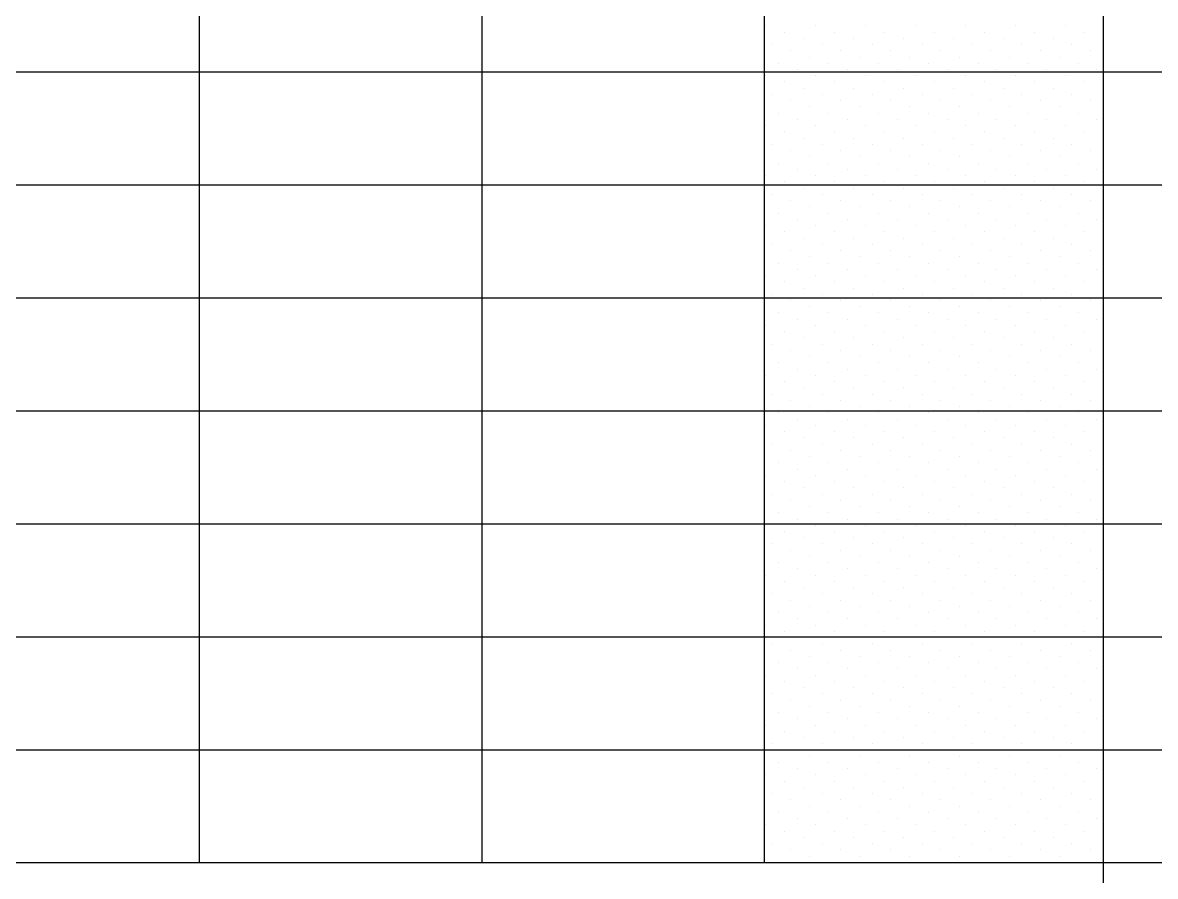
# Model space of a CAD drawing. Extents: x 148861 to 149208, y 169271 to 169495.
# Drawn here: x 149180.358 to 149183.866, y 169478.035 to 169480.679 of the extents above; entities that cross this region are included whole.
import ezdxf

# ---------------------------------------------------------------- set-up
doc = ezdxf.new("R2010")
doc.units = 0
doc.header["$LTSCALE"] = 0.1
doc.header["$MEASUREMENT"] = 0
doc.layers.get('0').update_dxf_attribs({"linetype": 'CONTINUOUS'})
doc.layers.add('TOFIES-01', color=7, linetype='CONTINUOUS')

# ---------------------------------------------------------------- blocks, each defined once
blk = doc.blocks.new('*X68')
at = {"color": 0}
for p, q in [((2015.25, 813.17), (2015.25, 813.17)), ((2018.57, 812.07), (2018.57, 812.07)), ((2024.09, 813.17), (2024.09, 813.17)), ((2027.41, 812.07), (2027.41, 812.07)), ((2032.93, 813.17), (2032.93, 813.17)), ((2036.25, 812.07), (2036.25, 812.07)), ((2041.77, 813.17), (2041.77, 813.17)), ((2045.09, 812.07), (2045.09, 812.07)), ((2050.61, 813.17), (2050.61, 813.17)), ((2053.92, 812.07), (2053.92, 812.07)), ((2059.45, 813.17), (2059.45, 813.17)), ((2062.76, 812.07), (2062.76, 812.07)), ((2068.29, 813.17), (2068.29, 813.17)), ((2071.6, 812.07), (2071.6, 812.07)), ((2021.88, 810.96), (2021.88, 810.96)), ((2030.72, 810.96), (2030.72, 810.96)), ((2039.56, 810.96), (2039.56, 810.96)), ((2048.4, 810.96), (2048.4, 810.96)), ((2057.24, 810.96), (2057.24, 810.96)), ((2066.08, 810.96), (2066.08, 810.96)), ((2074.92, 810.96), (2074.92, 810.96)), ((2016.36, 809.86), (2016.36, 809.86)), ((2019.67, 808.75), (2019.67, 808.75)), ((2025.2, 809.86), (2025.2, 809.86)), ((2028.51, 808.75), (2028.51, 808.75)), ((2034.04, 809.86), (2034.04, 809.86)), ((2037.35, 808.75), (2037.35, 808.75)), ((2042.88, 809.86), (2042.88, 809.86)), ((2046.19, 808.75), (2046.19, 808.75)), ((2051.71, 809.86), (2051.71, 809.86)), ((2055.03, 808.75), (2055.03, 808.75)), ((2060.55, 809.86), (2060.55, 809.86)), ((2063.87, 808.75), (2063.87, 808.75)), ((2069.39, 809.86), (2069.39, 809.86)), ((2072.71, 808.75), (2072.71, 808.75)), ((2017.46, 806.54), (2017.46, 806.54)), ((2022.99, 807.65), (2022.99, 807.65)), ((2026.3, 806.54), (2026.3, 806.54)), ((2031.83, 807.65), (2031.83, 807.65)), ((2035.14, 806.54), (2035.14, 806.54)), ((2040.67, 807.65), (2040.67, 807.65)), ((2043.98, 806.54), (2043.98, 806.54)), ((2049.5, 807.65), (2049.5, 807.65)), ((2052.82, 806.54), (2052.82, 806.54)), ((2058.34, 807.65), (2058.34, 807.65)), ((2061.66, 806.54), (2061.66, 806.54)), ((2067.18, 807.65), (2067.18, 807.65)), ((2070.5, 806.54), (2070.5, 806.54)), ((2015.25, 804.33), (2015.25, 804.33)), ((2020.78, 805.44), (2020.78, 805.44)), ((2024.09, 804.33), (2024.09, 804.33)), ((2029.62, 805.44), (2029.62, 805.44)), ((2032.93, 804.33), (2032.93, 804.33)), ((2038.46, 805.44), (2038.46, 805.44)), ((2041.77, 804.33), (2041.77, 804.33)), ((2047.3, 805.44), (2047.3, 805.44)), ((2050.61, 804.33), (2050.61, 804.33)), ((2056.13, 805.44), (2056.13, 805.44)), ((2059.45, 804.33), (2059.45, 804.33)), ((2064.97, 805.44), (2064.97, 805.44)), ((2068.29, 804.33), (2068.29, 804.33)), ((2073.81, 805.44), (2073.81, 805.44)), ((2018.57, 803.23), (2018.57, 803.23)), ((2021.88, 802.12), (2021.88, 802.12)), ((2027.41, 803.23), (2027.41, 803.23)), ((2030.72, 802.12), (2030.72, 802.12)), ((2036.25, 803.23), (2036.25, 803.23)), ((2039.56, 802.12), (2039.56, 802.12)), ((2045.09, 803.23), (2045.09, 803.23)), ((2048.4, 802.12), (2048.4, 802.12)), ((2053.92, 803.23), (2053.92, 803.23)), ((2057.24, 802.12), (2057.24, 802.12)), ((2062.76, 803.23), (2062.76, 803.23)), ((2066.08, 802.12), (2066.08, 802.12)), ((2071.6, 803.23), (2071.6, 803.23)), ((2074.92, 802.12), (2074.92, 802.12)), ((2016.36, 801.02), (2016.36, 801.02)), ((2019.67, 799.91), (2019.67, 799.91)), ((2025.2, 801.02), (2025.2, 801.02)), ((2028.51, 799.91), (2028.51, 799.91)), ((2034.04, 801.02), (2034.04, 801.02)), ((2037.35, 799.91), (2037.35, 799.91)), ((2042.88, 801.02), (2042.88, 801.02)), ((2046.19, 799.91), (2046.19, 799.91)), ((2051.71, 801.02), (2051.71, 801.02)), ((2055.03, 799.91), (2055.03, 799.91)), ((2060.55, 801.02), (2060.55, 801.02)), ((2063.87, 799.91), (2063.87, 799.91)), ((2069.39, 801.02), (2069.39, 801.02)), ((2072.71, 799.91), (2072.71, 799.91)), ((2022.99, 798.81), (2022.99, 798.81)), ((2031.83, 798.81), (2031.83, 798.81)), ((2040.67, 798.81), (2040.67, 798.81)), ((2049.5, 798.81), (2049.5, 798.81)), ((2058.34, 798.81), (2058.34, 798.81)), ((2067.18, 798.81), (2067.18, 798.81)), ((2017.46, 797.7), (2017.46, 797.7)), ((2020.78, 796.6), (2020.78, 796.6)), ((2026.3, 797.7), (2026.3, 797.7)), ((2029.62, 796.6), (2029.62, 796.6)), ((2035.14, 797.7), (2035.14, 797.7)), ((2038.46, 796.6), (2038.46, 796.6)), ((2043.98, 797.7), (2043.98, 797.7)), ((2047.3, 796.6), (2047.3, 796.6)), ((2052.82, 797.7), (2052.82, 797.7)), ((2056.13, 796.6), (2056.13, 796.6)), ((2061.66, 797.7), (2061.66, 797.7)), ((2064.97, 796.6), (2064.97, 796.6)), ((2070.5, 797.7), (2070.5, 797.7)), ((2073.81, 796.6), (2073.81, 796.6)), ((2015.25, 795.5), (2015.25, 795.5)), ((2018.57, 794.39), (2018.57, 794.39)), ((2024.09, 795.5), (2024.09, 795.5)), ((2027.41, 794.39), (2027.41, 794.39)), ((2032.93, 795.5), (2032.93, 795.5)), ((2036.25, 794.39), (2036.25, 794.39)), ((2041.77, 795.5), (2041.77, 795.5)), ((2045.09, 794.39), (2045.09, 794.39)), ((2050.61, 795.5), (2050.61, 795.5)), ((2053.92, 794.39), (2053.92, 794.39)), ((2059.45, 795.5), (2059.45, 795.5)), ((2062.76, 794.39), (2062.76, 794.39)), ((2068.29, 795.5), (2068.29, 795.5)), ((2071.6, 794.39), (2071.6, 794.39)), ((2016.36, 792.18), (2016.36, 792.18)), ((2021.88, 793.29), (2021.88, 793.29)), ((2025.2, 792.18), (2025.2, 792.18)), ((2030.72, 793.29), (2030.72, 793.29)), ((2034.04, 792.18), (2034.04, 792.18)), ((2039.56, 793.29), (2039.56, 793.29)), ((2042.88, 792.18), (2042.88, 792.18)), ((2048.4, 793.29), (2048.4, 793.29)), ((2051.71, 792.18), (2051.71, 792.18)), ((2057.24, 793.29), (2057.24, 793.29)), ((2060.55, 792.18), (2060.55, 792.18)), ((2066.08, 793.29), (2066.08, 793.29)), ((2069.39, 792.18), (2069.39, 792.18)), ((2074.92, 793.29), (2074.92, 793.29)), ((2019.67, 791.08), (2019.67, 791.08)), ((2022.99, 789.97), (2022.99, 789.97)), ((2028.51, 791.08), (2028.51, 791.08)), ((2031.83, 789.97), (2031.83, 789.97)), ((2037.35, 791.08), (2037.35, 791.08)), ((2040.67, 789.97), (2040.67, 789.97)), ((2046.19, 791.08), (2046.19, 791.08)), ((2049.5, 789.97), (2049.5, 789.97)), ((2055.03, 791.08), (2055.03, 791.08)), ((2058.34, 789.97), (2058.34, 789.97)), ((2063.87, 791.08), (2063.87, 791.08)), ((2067.18, 789.97), (2067.18, 789.97)), ((2072.71, 791.08), (2072.71, 791.08)), ((2017.46, 788.87), (2017.46, 788.87)), ((2026.3, 788.87), (2026.3, 788.87)), ((2035.14, 788.87), (2035.14, 788.87)), ((2043.98, 788.87), (2043.98, 788.87)), ((2052.82, 788.87), (2052.82, 788.87)), ((2061.66, 788.87), (2061.66, 788.87)), ((2070.5, 788.87), (2070.5, 788.87)), ((2015.25, 786.66), (2015.25, 786.66)), ((2020.78, 787.76), (2020.78, 787.76)), ((2024.09, 786.66), (2024.09, 786.66)), ((2029.62, 787.76), (2029.62, 787.76)), ((2032.93, 786.66), (2032.93, 786.66)), ((2038.46, 787.76), (2038.46, 787.76)), ((2041.77, 786.66), (2041.77, 786.66)), ((2047.3, 787.76), (2047.3, 787.76)), ((2050.61, 786.66), (2050.61, 786.66)), ((2056.13, 787.76), (2056.13, 787.76)), ((2059.45, 786.66), (2059.45, 786.66)), ((2064.97, 787.76), (2064.97, 787.76)), ((2068.29, 786.66), (2068.29, 786.66)), ((2073.81, 787.76), (2073.81, 787.76)), ((2018.57, 785.55), (2018.57, 785.55)), ((2021.88, 784.45), (2021.88, 784.45)), ((2027.41, 785.55), (2027.41, 785.55)), ((2030.72, 784.45), (2030.72, 784.45)), ((2036.25, 785.55), (2036.25, 785.55)), ((2039.56, 784.45), (2039.56, 784.45)), ((2045.09, 785.55), (2045.09, 785.55)), ((2048.4, 784.45), (2048.4, 784.45)), ((2053.92, 785.55), (2053.92, 785.55)), ((2057.24, 784.45), (2057.24, 784.45)), ((2062.76, 785.55), (2062.76, 785.55)), ((2066.08, 784.45), (2066.08, 784.45)), ((2071.6, 785.55), (2071.6, 785.55)), ((2074.92, 784.45), (2074.92, 784.45)), ((2016.36, 783.34), (2016.36, 783.34)), ((2019.67, 782.24), (2019.67, 782.24)), ((2025.2, 783.34), (2025.2, 783.34)), ((2028.51, 782.24), (2028.51, 782.24)), ((2034.04, 783.34), (2034.04, 783.34)), ((2037.35, 782.24), (2037.35, 782.24)), ((2042.88, 783.34), (2042.88, 783.34)), ((2046.19, 782.24), (2046.19, 782.24)), ((2051.71, 783.34), (2051.71, 783.34)), ((2055.03, 782.24), (2055.03, 782.24)), ((2060.55, 783.34), (2060.55, 783.34)), ((2063.87, 782.24), (2063.87, 782.24)), ((2069.39, 783.34), (2069.39, 783.34)), ((2072.71, 782.24), (2072.71, 782.24)), ((2017.46, 780.03), (2017.46, 780.03)), ((2022.99, 781.13), (2022.99, 781.13)), ((2026.3, 780.03), (2026.3, 780.03)), ((2031.83, 781.13), (2031.83, 781.13)), ((2035.14, 780.03), (2035.14, 780.03)), ((2040.67, 781.13), (2040.67, 781.13)), ((2043.98, 780.03), (2043.98, 780.03)), ((2049.5, 781.13), (2049.5, 781.13)), ((2052.82, 780.03), (2052.82, 780.03)), ((2058.34, 781.13), (2058.34, 781.13)), ((2061.66, 780.03), (2061.66, 780.03)), ((2067.18, 781.13), (2067.18, 781.13)), ((2070.5, 780.03), (2070.5, 780.03)), ((2015.25, 777.82), (2015.25, 777.82)), ((2020.78, 778.92), (2020.78, 778.92)), ((2024.09, 777.82), (2024.09, 777.82)), ((2029.62, 778.92), (2029.62, 778.92)), ((2032.93, 777.82), (2032.93, 777.82)), ((2038.46, 778.92), (2038.46, 778.92)), ((2041.77, 777.82), (2041.77, 777.82)), ((2047.3, 778.92), (2047.3, 778.92)), ((2050.61, 777.82), (2050.61, 777.82)), ((2056.13, 778.92), (2056.13, 778.92)), ((2059.45, 777.82), (2059.45, 777.82)), ((2064.97, 778.92), (2064.97, 778.92)), ((2068.29, 777.82), (2068.29, 777.82)), ((2073.81, 778.92), (2073.81, 778.92)), ((2018.57, 776.71), (2018.57, 776.71)), ((2027.41, 776.71), (2027.41, 776.71)), ((2036.25, 776.71), (2036.25, 776.71)), ((2045.09, 776.71), (2045.09, 776.71)), ((2053.92, 776.71), (2053.92, 776.71)), ((2062.76, 776.71), (2062.76, 776.71)), ((2071.6, 776.71), (2071.6, 776.71)), ((2016.36, 774.5), (2016.36, 774.5)), ((2021.88, 775.61), (2021.88, 775.61)), ((2025.2, 774.5), (2025.2, 774.5)), ((2030.72, 775.61), (2030.72, 775.61)), ((2034.04, 774.5), (2034.04, 774.5)), ((2039.56, 775.61), (2039.56, 775.61)), ((2042.88, 774.5), (2042.88, 774.5)), ((2048.4, 775.61), (2048.4, 775.61)), ((2051.71, 774.5), (2051.71, 774.5)), ((2057.24, 775.61), (2057.24, 775.61)), ((2060.55, 774.5), (2060.55, 774.5)), ((2066.08, 775.61), (2066.08, 775.61)), ((2069.39, 774.5), (2069.39, 774.5)), ((2074.92, 775.61), (2074.92, 775.61)), ((2019.67, 773.4), (2019.67, 773.4)), ((2022.99, 772.29), (2022.99, 772.29)), ((2028.51, 773.4), (2028.51, 773.4)), ((2031.83, 772.29), (2031.83, 772.29)), ((2037.35, 773.4), (2037.35, 773.4)), ((2040.67, 772.29), (2040.67, 772.29)), ((2046.19, 773.4), (2046.19, 773.4)), ((2049.5, 772.29), (2049.5, 772.29)), ((2055.03, 773.4), (2055.03, 773.4)), ((2058.34, 772.29), (2058.34, 772.29)), ((2063.87, 773.4), (2063.87, 773.4)), ((2067.18, 772.29), (2067.18, 772.29)), ((2072.71, 773.4), (2072.71, 773.4)), ((2017.46, 771.19), (2017.46, 771.19)), ((2020.78, 770.08), (2020.78, 770.08)), ((2026.3, 771.19), (2026.3, 771.19)), ((2029.62, 770.08), (2029.62, 770.08)), ((2035.14, 771.19), (2035.14, 771.19)), ((2038.46, 770.08), (2038.46, 770.08)), ((2043.98, 771.19), (2043.98, 771.19)), ((2047.3, 770.08), (2047.3, 770.08)), ((2052.82, 771.19), (2052.82, 771.19)), ((2056.13, 770.08), (2056.13, 770.08)), ((2061.66, 771.19), (2061.66, 771.19)), ((2064.97, 770.08), (2064.97, 770.08)), ((2070.5, 771.19), (2070.5, 771.19)), ((2073.81, 770.08), (2073.81, 770.08)), ((2015.25, 768.98), (2015.25, 768.98)), ((2018.57, 767.87), (2018.57, 767.87)), ((2024.09, 768.98), (2024.09, 768.98)), ((2027.41, 767.87), (2027.41, 767.87)), ((2032.93, 768.98), (2032.93, 768.98)), ((2036.25, 767.87), (2036.25, 767.87)), ((2041.77, 768.98), (2041.77, 768.98)), ((2045.09, 767.87), (2045.09, 767.87)), ((2050.61, 768.98), (2050.61, 768.98)), ((2053.92, 767.87), (2053.92, 767.87)), ((2059.45, 768.98), (2059.45, 768.98)), ((2062.76, 767.87), (2062.76, 767.87)), ((2068.29, 768.98), (2068.29, 768.98)), ((2071.6, 767.87), (2071.6, 767.87)), ((2021.88, 766.77), (2021.88, 766.77)), ((2030.72, 766.77), (2030.72, 766.77)), ((2039.56, 766.77), (2039.56, 766.77)), ((2048.4, 766.77), (2048.4, 766.77)), ((2057.24, 766.77), (2057.24, 766.77)), ((2066.08, 766.77), (2066.08, 766.77)), ((2074.92, 766.77), (2074.92, 766.77)), ((2016.36, 765.66), (2016.36, 765.66)), ((2019.67, 764.56), (2019.67, 764.56)), ((2025.2, 765.66), (2025.2, 765.66)), ((2028.51, 764.56), (2028.51, 764.56)), ((2034.04, 765.66), (2034.04, 765.66)), ((2037.35, 764.56), (2037.35, 764.56)), ((2042.88, 765.66), (2042.88, 765.66)), ((2046.19, 764.56), (2046.19, 764.56)), ((2051.71, 765.66), (2051.71, 765.66)), ((2055.03, 764.56), (2055.03, 764.56)), ((2060.55, 765.66), (2060.55, 765.66)), ((2063.87, 764.56), (2063.87, 764.56)), ((2069.39, 765.66), (2069.39, 765.66)), ((2072.71, 764.56), (2072.71, 764.56)), ((2017.46, 762.35), (2017.46, 762.35)), ((2022.99, 763.45), (2022.99, 763.45)), ((2026.3, 762.35), (2026.3, 762.35)), ((2031.83, 763.45), (2031.83, 763.45)), ((2035.14, 762.35), (2035.14, 762.35)), ((2040.67, 763.45), (2040.67, 763.45)), ((2043.98, 762.35), (2043.98, 762.35)), ((2049.5, 763.45), (2049.5, 763.45)), ((2052.82, 762.35), (2052.82, 762.35)), ((2058.34, 763.45), (2058.34, 763.45)), ((2061.66, 762.35), (2061.66, 762.35)), ((2067.18, 763.45), (2067.18, 763.45)), ((2070.5, 762.35), (2070.5, 762.35)), ((2015.25, 760.14), (2015.25, 760.14)), ((2020.78, 761.24), (2020.78, 761.24)), ((2024.09, 760.14), (2024.09, 760.14)), ((2029.62, 761.24), (2029.62, 761.24)), ((2032.93, 760.14), (2032.93, 760.14)), ((2038.46, 761.24), (2038.46, 761.24)), ((2041.77, 760.14), (2041.77, 760.14)), ((2047.3, 761.24), (2047.3, 761.24)), ((2050.61, 760.14), (2050.61, 760.14)), ((2056.13, 761.24), (2056.13, 761.24)), ((2059.45, 760.14), (2059.45, 760.14)), ((2064.97, 761.24), (2064.97, 761.24)), ((2068.29, 760.14), (2068.29, 760.14)), ((2073.81, 761.24), (2073.81, 761.24)), ((2018.57, 759.03), (2018.57, 759.03)), ((2021.88, 757.93), (2021.88, 757.93)), ((2027.41, 759.03), (2027.41, 759.03)), ((2030.72, 757.93), (2030.72, 757.93)), ((2036.25, 759.03), (2036.25, 759.03)), ((2039.56, 757.93), (2039.56, 757.93)), ((2045.09, 759.03), (2045.09, 759.03)), ((2048.4, 757.93), (2048.4, 757.93)), ((2053.92, 759.03), (2053.92, 759.03)), ((2057.24, 757.93), (2057.24, 757.93)), ((2062.76, 759.03), (2062.76, 759.03)), ((2066.08, 757.93), (2066.08, 757.93)), ((2071.6, 759.03), (2071.6, 759.03)), ((2074.92, 757.93), (2074.92, 757.93)), ((2016.36, 756.83), (2016.36, 756.83)), ((2025.2, 756.83), (2025.2, 756.83)), ((2034.04, 756.83), (2034.04, 756.83)), ((2042.88, 756.83), (2042.88, 756.83)), ((2051.71, 756.83), (2051.71, 756.83)), ((2060.55, 756.83), (2060.55, 756.83)), ((2069.39, 756.83), (2069.39, 756.83)), ((2019.67, 755.72), (2019.67, 755.72)), ((2022.99, 754.62), (2022.99, 754.62)), ((2028.51, 755.72), (2028.51, 755.72)), ((2031.83, 754.62), (2031.83, 754.62)), ((2037.35, 755.72), (2037.35, 755.72)), ((2040.67, 754.62), (2040.67, 754.62)), ((2046.19, 755.72), (2046.19, 755.72)), ((2049.5, 754.62), (2049.5, 754.62)), ((2055.03, 755.72), (2055.03, 755.72)), ((2058.34, 754.62), (2058.34, 754.62)), ((2063.87, 755.72), (2063.87, 755.72)), ((2067.18, 754.62), (2067.18, 754.62)), ((2072.71, 755.72), (2072.71, 755.72)), ((2017.46, 753.51), (2017.46, 753.51)), ((2020.78, 752.41), (2020.78, 752.41)), ((2026.3, 753.51), (2026.3, 753.51)), ((2029.62, 752.41), (2029.62, 752.41)), ((2035.14, 753.51), (2035.14, 753.51)), ((2038.46, 752.41), (2038.46, 752.41)), ((2043.98, 753.51), (2043.98, 753.51)), ((2047.3, 752.41), (2047.3, 752.41)), ((2052.82, 753.51), (2052.82, 753.51)), ((2056.13, 752.41), (2056.13, 752.41)), ((2061.66, 753.51), (2061.66, 753.51)), ((2064.97, 752.41), (2064.97, 752.41)), ((2070.5, 753.51), (2070.5, 753.51)), ((2073.81, 752.41), (2073.81, 752.41)), ((2015.25, 751.3), (2015.25, 751.3)), ((2018.57, 750.2), (2018.57, 750.2)), ((2024.09, 751.3), (2024.09, 751.3)), ((2027.41, 750.2), (2027.41, 750.2)), ((2032.93, 751.3), (2032.93, 751.3)), ((2036.25, 750.2), (2036.25, 750.2)), ((2041.77, 751.3), (2041.77, 751.3)), ((2045.09, 750.2), (2045.09, 750.2)), ((2050.61, 751.3), (2050.61, 751.3)), ((2053.92, 750.2), (2053.92, 750.2)), ((2059.45, 751.3), (2059.45, 751.3)), ((2062.76, 750.2), (2062.76, 750.2)), ((2068.29, 751.3), (2068.29, 751.3)), ((2071.6, 750.2), (2071.6, 750.2)), ((2016.36, 747.99), (2016.36, 747.99)), ((2021.88, 749.09), (2021.88, 749.09)), ((2025.2, 747.99), (2025.2, 747.99)), ((2030.72, 749.09), (2030.72, 749.09)), ((2034.04, 747.99), (2034.04, 747.99)), ((2039.56, 749.09), (2039.56, 749.09)), ((2042.88, 747.99), (2042.88, 747.99)), ((2048.4, 749.09), (2048.4, 749.09)), ((2051.71, 747.99), (2051.71, 747.99)), ((2057.24, 749.09), (2057.24, 749.09)), ((2060.55, 747.99), (2060.55, 747.99)), ((2066.08, 749.09), (2066.08, 749.09)), ((2069.39, 747.99), (2069.39, 747.99)), ((2074.92, 749.09), (2074.92, 749.09)), ((2019.67, 746.88), (2019.67, 746.88)), ((2022.99, 745.78), (2022.99, 745.78)), ((2028.51, 746.88), (2028.51, 746.88)), ((2031.83, 745.78), (2031.83, 745.78)), ((2037.35, 746.88), (2037.35, 746.88)), ((2040.67, 745.78), (2040.67, 745.78)), ((2046.19, 746.88), (2046.19, 746.88)), ((2049.5, 745.78), (2049.5, 745.78)), ((2055.03, 746.88), (2055.03, 746.88)), ((2058.34, 745.78), (2058.34, 745.78)), ((2063.87, 746.88), (2063.87, 746.88)), ((2067.18, 745.78), (2067.18, 745.78)), ((2072.71, 746.88), (2072.71, 746.88)), ((2017.46, 744.67), (2017.46, 744.67)), ((2026.3, 744.67), (2026.3, 744.67)), ((2035.14, 744.67), (2035.14, 744.67)), ((2043.98, 744.67), (2043.98, 744.67)), ((2052.82, 744.67), (2052.82, 744.67)), ((2061.66, 744.67), (2061.66, 744.67)), ((2070.5, 744.67), (2070.5, 744.67)), ((2015.25, 742.46), (2015.25, 742.46)), ((2020.78, 743.57), (2020.78, 743.57)), ((2024.09, 742.46), (2024.09, 742.46)), ((2029.62, 743.57), (2029.62, 743.57)), ((2032.93, 742.46), (2032.93, 742.46)), ((2038.46, 743.57), (2038.46, 743.57)), ((2041.77, 742.46), (2041.77, 742.46)), ((2047.3, 743.57), (2047.3, 743.57)), ((2050.61, 742.46), (2050.61, 742.46)), ((2056.13, 743.57), (2056.13, 743.57)), ((2059.45, 742.46), (2059.45, 742.46)), ((2064.97, 743.57), (2064.97, 743.57)), ((2068.29, 742.46), (2068.29, 742.46)), ((2073.81, 743.57), (2073.81, 743.57)), ((2018.57, 741.36), (2018.57, 741.36)), ((2021.88, 740.25), (2021.88, 740.25)), ((2027.41, 741.36), (2027.41, 741.36)), ((2030.72, 740.25), (2030.72, 740.25)), ((2036.25, 741.36), (2036.25, 741.36)), ((2039.56, 740.25), (2039.56, 740.25)), ((2045.09, 741.36), (2045.09, 741.36)), ((2048.4, 740.25), (2048.4, 740.25)), ((2053.92, 741.36), (2053.92, 741.36)), ((2057.24, 740.25), (2057.24, 740.25)), ((2062.76, 741.36), (2062.76, 741.36)), ((2066.08, 740.25), (2066.08, 740.25)), ((2071.6, 741.36), (2071.6, 741.36)), ((2074.92, 740.25), (2074.92, 740.25)), ((2016.36, 739.15), (2016.36, 739.15)), ((2019.67, 738.04), (2019.67, 738.04)), ((2025.2, 739.15), (2025.2, 739.15)), ((2028.51, 738.04), (2028.51, 738.04)), ((2034.04, 739.15), (2034.04, 739.15)), ((2037.35, 738.04), (2037.35, 738.04)), ((2042.88, 739.15), (2042.88, 739.15)), ((2046.19, 738.04), (2046.19, 738.04)), ((2051.71, 739.15), (2051.71, 739.15)), ((2055.03, 738.04), (2055.03, 738.04)), ((2060.55, 739.15), (2060.55, 739.15)), ((2063.87, 738.04), (2063.87, 738.04)), ((2069.39, 739.15), (2069.39, 739.15)), ((2072.71, 738.04), (2072.71, 738.04)), ((2017.46, 735.83), (2017.46, 735.83)), ((2022.99, 736.94), (2022.99, 736.94)), ((2026.3, 735.83), (2026.3, 735.83)), ((2031.83, 736.94), (2031.83, 736.94)), ((2035.14, 735.83), (2035.14, 735.83)), ((2040.67, 736.94), (2040.67, 736.94)), ((2043.98, 735.83), (2043.98, 735.83)), ((2049.5, 736.94), (2049.5, 736.94)), ((2052.82, 735.83), (2052.82, 735.83)), ((2058.34, 736.94), (2058.34, 736.94)), ((2061.66, 735.83), (2061.66, 735.83)), ((2067.18, 736.94), (2067.18, 736.94)), ((2070.5, 735.83), (2070.5, 735.83)), ((2020.78, 734.73), (2020.78, 734.73)), ((2029.62, 734.73), (2029.62, 734.73)), ((2038.46, 734.73), (2038.46, 734.73)), ((2047.3, 734.73), (2047.3, 734.73)), ((2056.13, 734.73), (2056.13, 734.73)), ((2064.97, 734.73), (2064.97, 734.73)), ((2073.81, 734.73), (2073.81, 734.73)), ((2015.25, 733.62), (2015.25, 733.62)), ((2018.57, 732.52), (2018.57, 732.52)), ((2024.09, 733.62), (2024.09, 733.62)), ((2027.41, 732.52), (2027.41, 732.52)), ((2032.93, 733.62), (2032.93, 733.62)), ((2036.25, 732.52), (2036.25, 732.52)), ((2041.77, 733.62), (2041.77, 733.62)), ((2045.09, 732.52), (2045.09, 732.52)), ((2050.61, 733.62), (2050.61, 733.62)), ((2053.92, 732.52), (2053.92, 732.52)), ((2059.45, 733.62), (2059.45, 733.62)), ((2062.76, 732.52), (2062.76, 732.52)), ((2068.29, 733.62), (2068.29, 733.62)), ((2071.6, 732.52), (2071.6, 732.52)), ((2016.36, 730.31), (2016.36, 730.31)), ((2021.88, 731.41), (2021.88, 731.41)), ((2025.2, 730.31), (2025.2, 730.31)), ((2030.72, 731.41), (2030.72, 731.41)), ((2034.04, 730.31), (2034.04, 730.31)), ((2039.56, 731.41), (2039.56, 731.41)), ((2042.88, 730.31), (2042.88, 730.31)), ((2048.4, 731.41), (2048.4, 731.41)), ((2051.71, 730.31), (2051.71, 730.31)), ((2057.24, 731.41), (2057.24, 731.41)), ((2060.55, 730.31), (2060.55, 730.31)), ((2066.08, 731.41), (2066.08, 731.41)), ((2069.39, 730.31), (2069.39, 730.31)), ((2074.92, 731.41), (2074.92, 731.41)), ((2019.67, 729.2), (2019.67, 729.2)), ((2022.99, 728.1), (2022.99, 728.1)), ((2028.51, 729.2), (2028.51, 729.2)), ((2031.83, 728.1), (2031.83, 728.1)), ((2037.35, 729.2), (2037.35, 729.2)), ((2040.67, 728.1), (2040.67, 728.1)), ((2046.19, 729.2), (2046.19, 729.2)), ((2049.5, 728.1), (2049.5, 728.1)), ((2055.03, 729.2), (2055.03, 729.2)), ((2058.34, 728.1), (2058.34, 728.1)), ((2063.87, 729.2), (2063.87, 729.2)), ((2067.18, 728.1), (2067.18, 728.1)), ((2072.71, 729.2), (2072.71, 729.2)), ((2017.46, 726.99), (2017.46, 726.99)), ((2020.78, 725.89), (2020.78, 725.89)), ((2026.3, 726.99), (2026.3, 726.99)), ((2029.62, 725.89), (2029.62, 725.89)), ((2035.14, 726.99), (2035.14, 726.99)), ((2038.46, 725.89), (2038.46, 725.89)), ((2043.98, 726.99), (2043.98, 726.99)), ((2047.3, 725.89), (2047.3, 725.89)), ((2052.82, 726.99), (2052.82, 726.99)), ((2056.13, 725.89), (2056.13, 725.89)), ((2061.66, 726.99), (2061.66, 726.99)), ((2064.97, 725.89), (2064.97, 725.89)), ((2070.5, 726.99), (2070.5, 726.99)), ((2073.81, 725.89), (2073.81, 725.89)), ((2015.25, 724.78), (2015.25, 724.78)), ((2024.09, 724.78), (2024.09, 724.78)), ((2032.93, 724.78), (2032.93, 724.78)), ((2041.77, 724.78), (2041.77, 724.78)), ((2050.61, 724.78), (2050.61, 724.78)), ((2059.45, 724.78), (2059.45, 724.78)), ((2068.29, 724.78), (2068.29, 724.78)), ((2018.57, 723.68), (2018.57, 723.68)), ((2021.88, 722.57), (2021.88, 722.57)), ((2027.41, 723.68), (2027.41, 723.68)), ((2030.72, 722.57), (2030.72, 722.57)), ((2036.25, 723.68), (2036.25, 723.68)), ((2039.56, 722.57), (2039.56, 722.57)), ((2045.09, 723.68), (2045.09, 723.68)), ((2048.4, 722.57), (2048.4, 722.57)), ((2053.92, 723.68), (2053.92, 723.68)), ((2057.24, 722.57), (2057.24, 722.57)), ((2062.76, 723.68), (2062.76, 723.68)), ((2066.08, 722.57), (2066.08, 722.57)), ((2071.6, 723.68), (2071.6, 723.68)), ((2074.92, 722.57), (2074.92, 722.57)), ((2016.36, 721.47), (2016.36, 721.47)), ((2019.67, 720.37), (2019.67, 720.37)), ((2025.2, 721.47), (2025.2, 721.47)), ((2028.51, 720.37), (2028.51, 720.37)), ((2034.04, 721.47), (2034.04, 721.47)), ((2037.35, 720.37), (2037.35, 720.37)), ((2042.88, 721.47), (2042.88, 721.47)), ((2046.19, 720.37), (2046.19, 720.37)), ((2051.71, 721.47), (2051.71, 721.47)), ((2055.03, 720.37), (2055.03, 720.37)), ((2060.55, 721.47), (2060.55, 721.47)), ((2063.87, 720.37), (2063.87, 720.37)), ((2069.39, 721.47), (2069.39, 721.47)), ((2072.71, 720.37), (2072.71, 720.37)), ((2017.46, 718.16), (2017.46, 718.16)), ((2022.99, 719.26), (2022.99, 719.26)), ((2026.3, 718.16), (2026.3, 718.16)), ((2031.83, 719.26), (2031.83, 719.26)), ((2035.14, 718.16), (2035.14, 718.16)), ((2040.67, 719.26), (2040.67, 719.26)), ((2043.98, 718.16), (2043.98, 718.16)), ((2049.5, 719.26), (2049.5, 719.26)), ((2052.82, 718.16), (2052.82, 718.16)), ((2058.34, 719.26), (2058.34, 719.26)), ((2061.66, 718.16), (2061.66, 718.16)), ((2067.18, 719.26), (2067.18, 719.26)), ((2070.5, 718.16), (2070.5, 718.16)), ((2015.25, 715.95), (2015.25, 715.95)), ((2020.78, 717.05), (2020.78, 717.05)), ((2024.09, 715.95), (2024.09, 715.95)), ((2029.62, 717.05), (2029.62, 717.05)), ((2032.93, 715.95), (2032.93, 715.95)), ((2038.46, 717.05), (2038.46, 717.05)), ((2041.77, 715.95), (2041.77, 715.95)), ((2047.3, 717.05), (2047.3, 717.05)), ((2050.61, 715.95), (2050.61, 715.95)), ((2056.13, 717.05), (2056.13, 717.05)), ((2059.45, 715.95), (2059.45, 715.95)), ((2064.97, 717.05), (2064.97, 717.05)), ((2068.29, 715.95), (2068.29, 715.95)), ((2073.81, 717.05), (2073.81, 717.05)), ((2018.57, 714.84), (2018.57, 714.84)), ((2021.88, 713.74), (2021.88, 713.74)), ((2027.41, 714.84), (2027.41, 714.84)), ((2030.72, 713.74), (2030.72, 713.74)), ((2036.25, 714.84), (2036.25, 714.84)), ((2039.56, 713.74), (2039.56, 713.74)), ((2045.09, 714.84), (2045.09, 714.84)), ((2048.4, 713.74), (2048.4, 713.74)), ((2053.92, 714.84), (2053.92, 714.84)), ((2057.24, 713.74), (2057.24, 713.74)), ((2062.76, 714.84), (2062.76, 714.84)), ((2066.08, 713.74), (2066.08, 713.74)), ((2071.6, 714.84), (2071.6, 714.84)), ((2074.92, 713.74), (2074.92, 713.74)), ((2016.36, 712.63), (2016.36, 712.63)), ((2025.2, 712.63), (2025.2, 712.63)), ((2034.04, 712.63), (2034.04, 712.63)), ((2042.88, 712.63), (2042.88, 712.63)), ((2051.71, 712.63), (2051.71, 712.63)), ((2060.55, 712.63), (2060.55, 712.63)), ((2069.39, 712.63), (2069.39, 712.63)), ((2019.67, 711.53), (2019.67, 711.53)), ((2022.99, 710.42), (2022.99, 710.42)), ((2028.51, 711.53), (2028.51, 711.53)), ((2031.83, 710.42), (2031.83, 710.42)), ((2037.35, 711.53), (2037.35, 711.53)), ((2040.67, 710.42), (2040.67, 710.42)), ((2046.19, 711.53), (2046.19, 711.53)), ((2049.5, 710.42), (2049.5, 710.42)), ((2055.03, 711.53), (2055.03, 711.53)), ((2058.34, 710.42), (2058.34, 710.42)), ((2063.87, 711.53), (2063.87, 711.53)), ((2067.18, 710.42), (2067.18, 710.42)), ((2072.71, 711.53), (2072.71, 711.53)), ((2017.46, 709.32), (2017.46, 709.32)), ((2020.78, 708.21), (2020.78, 708.21)), ((2026.3, 709.32), (2026.3, 709.32)), ((2029.62, 708.21), (2029.62, 708.21)), ((2035.14, 709.32), (2035.14, 709.32)), ((2038.46, 708.21), (2038.46, 708.21)), ((2043.98, 709.32), (2043.98, 709.32)), ((2047.3, 708.21), (2047.3, 708.21)), ((2052.82, 709.32), (2052.82, 709.32)), ((2056.13, 708.21), (2056.13, 708.21)), ((2061.66, 709.32), (2061.66, 709.32)), ((2064.97, 708.21), (2064.97, 708.21)), ((2070.5, 709.32), (2070.5, 709.32)), ((2073.81, 708.21), (2073.81, 708.21)), ((2015.25, 707.11), (2015.25, 707.11)), ((2018.57, 706), (2018.57, 706)), ((2024.09, 707.11), (2024.09, 707.11)), ((2027.41, 706), (2027.41, 706)), ((2032.93, 707.11), (2032.93, 707.11)), ((2036.25, 706), (2036.25, 706)), ((2041.77, 707.11), (2041.77, 707.11)), ((2045.09, 706), (2045.09, 706)), ((2050.61, 707.11), (2050.61, 707.11)), ((2053.92, 706), (2053.92, 706)), ((2059.45, 707.11), (2059.45, 707.11)), ((2062.76, 706), (2062.76, 706)), ((2068.29, 707.11), (2068.29, 707.11)), ((2071.6, 706), (2071.6, 706)), ((2016.36, 703.79), (2016.36, 703.79)), ((2021.88, 704.9), (2021.88, 704.9)), ((2025.2, 703.79), (2025.2, 703.79)), ((2030.72, 704.9), (2030.72, 704.9)), ((2034.04, 703.79), (2034.04, 703.79)), ((2039.56, 704.9), (2039.56, 704.9)), ((2042.88, 703.79), (2042.88, 703.79)), ((2048.4, 704.9), (2048.4, 704.9)), ((2051.71, 703.79), (2051.71, 703.79)), ((2057.24, 704.9), (2057.24, 704.9)), ((2060.55, 703.79), (2060.55, 703.79)), ((2066.08, 704.9), (2066.08, 704.9)), ((2069.39, 703.79), (2069.39, 703.79)), ((2074.92, 704.9), (2074.92, 704.9)), ((2019.67, 702.69), (2019.67, 702.69)), ((2028.51, 702.69), (2028.51, 702.69)), ((2037.35, 702.69), (2037.35, 702.69)), ((2046.19, 702.69), (2046.19, 702.69)), ((2055.03, 702.69), (2055.03, 702.69)), ((2063.87, 702.69), (2063.87, 702.69)), ((2072.71, 702.69), (2072.71, 702.69)), ((2017.46, 700.48), (2017.46, 700.48)), ((2022.99, 701.58), (2022.99, 701.58)), ((2026.3, 700.48), (2026.3, 700.48)), ((2031.83, 701.58), (2031.83, 701.58)), ((2035.14, 700.48), (2035.14, 700.48)), ((2040.67, 701.58), (2040.67, 701.58)), ((2043.98, 700.48), (2043.98, 700.48)), ((2049.5, 701.58), (2049.5, 701.58)), ((2052.82, 700.48), (2052.82, 700.48)), ((2058.34, 701.58), (2058.34, 701.58)), ((2061.66, 700.48), (2061.66, 700.48)), ((2067.18, 701.58), (2067.18, 701.58)), ((2070.5, 700.48), (2070.5, 700.48)), ((2015.25, 698.27), (2015.25, 698.27)), ((2020.78, 699.37), (2020.78, 699.37)), ((2024.09, 698.27), (2024.09, 698.27)), ((2029.62, 699.37), (2029.62, 699.37)), ((2032.93, 698.27), (2032.93, 698.27)), ((2038.46, 699.37), (2038.46, 699.37)), ((2041.77, 698.27), (2041.77, 698.27)), ((2047.3, 699.37), (2047.3, 699.37)), ((2050.61, 698.27), (2050.61, 698.27)), ((2056.13, 699.37), (2056.13, 699.37)), ((2059.45, 698.27), (2059.45, 698.27)), ((2064.97, 699.37), (2064.97, 699.37)), ((2068.29, 698.27), (2068.29, 698.27)), ((2073.81, 699.37), (2073.81, 699.37)), ((2018.57, 697.16), (2018.57, 697.16)), ((2021.88, 696.06), (2021.88, 696.06)), ((2027.41, 697.16), (2027.41, 697.16)), ((2030.72, 696.06), (2030.72, 696.06)), ((2036.25, 697.16), (2036.25, 697.16)), ((2039.56, 696.06), (2039.56, 696.06)), ((2045.09, 697.16), (2045.09, 697.16)), ((2048.4, 696.06), (2048.4, 696.06)), ((2053.92, 697.16), (2053.92, 697.16)), ((2057.24, 696.06), (2057.24, 696.06)), ((2062.76, 697.16), (2062.76, 697.16)), ((2066.08, 696.06), (2066.08, 696.06)), ((2071.6, 697.16), (2071.6, 697.16)), ((2074.92, 696.06), (2074.92, 696.06)), ((2016.36, 694.95), (2016.36, 694.95)), ((2019.67, 693.85), (2019.67, 693.85)), ((2025.2, 694.95), (2025.2, 694.95)), ((2028.51, 693.85), (2028.51, 693.85)), ((2034.04, 694.95), (2034.04, 694.95)), ((2037.35, 693.85), (2037.35, 693.85)), ((2042.88, 694.95), (2042.88, 694.95)), ((2046.19, 693.85), (2046.19, 693.85)), ((2051.71, 694.95), (2051.71, 694.95)), ((2055.03, 693.85), (2055.03, 693.85)), ((2060.55, 694.95), (2060.55, 694.95)), ((2063.87, 693.85), (2063.87, 693.85)), ((2069.39, 694.95), (2069.39, 694.95)), ((2072.71, 693.85), (2072.71, 693.85)), ((2017.46, 691.64), (2017.46, 691.64)), ((2022.99, 692.74), (2022.99, 692.74)), ((2026.3, 691.64), (2026.3, 691.64)), ((2031.83, 692.74), (2031.83, 692.74)), ((2035.14, 691.64), (2035.14, 691.64)), ((2040.67, 692.74), (2040.67, 692.74)), ((2043.98, 691.64), (2043.98, 691.64)), ((2049.5, 692.74), (2049.5, 692.74)), ((2052.82, 691.64), (2052.82, 691.64)), ((2058.34, 692.74), (2058.34, 692.74)), ((2061.66, 691.64), (2061.66, 691.64)), ((2067.18, 692.74), (2067.18, 692.74)), ((2070.5, 691.64), (2070.5, 691.64)), ((2020.78, 690.53), (2020.78, 690.53)), ((2029.62, 690.53), (2029.62, 690.53)), ((2038.46, 690.53), (2038.46, 690.53)), ((2047.3, 690.53), (2047.3, 690.53)), ((2056.13, 690.53), (2056.13, 690.53)), ((2064.97, 690.53), (2064.97, 690.53)), ((2073.81, 690.53), (2073.81, 690.53)), ((2015.25, 689.43), (2015.25, 689.43)), ((2018.57, 688.32), (2018.57, 688.32)), ((2024.09, 689.43), (2024.09, 689.43)), ((2027.41, 688.32), (2027.41, 688.32)), ((2032.93, 689.43), (2032.93, 689.43)), ((2036.25, 688.32), (2036.25, 688.32)), ((2041.77, 689.43), (2041.77, 689.43)), ((2045.09, 688.32), (2045.09, 688.32)), ((2050.61, 689.43), (2050.61, 689.43)), ((2053.92, 688.32), (2053.92, 688.32)), ((2059.45, 689.43), (2059.45, 689.43)), ((2062.76, 688.32), (2062.76, 688.32)), ((2068.29, 689.43), (2068.29, 689.43)), ((2071.6, 688.32), (2071.6, 688.32)), ((2016.36, 686.11), (2016.36, 686.11)), ((2021.88, 687.22), (2021.88, 687.22)), ((2025.2, 686.11), (2025.2, 686.11)), ((2030.72, 687.22), (2030.72, 687.22)), ((2034.04, 686.11), (2034.04, 686.11)), ((2039.56, 687.22), (2039.56, 687.22)), ((2042.88, 686.11), (2042.88, 686.11)), ((2048.4, 687.22), (2048.4, 687.22)), ((2051.71, 686.11), (2051.71, 686.11)), ((2057.24, 687.22), (2057.24, 687.22)), ((2060.55, 686.11), (2060.55, 686.11)), ((2066.08, 687.22), (2066.08, 687.22)), ((2069.39, 686.11), (2069.39, 686.11)), ((2074.92, 687.22), (2074.92, 687.22)), ((2019.67, 685.01), (2019.67, 685.01)), ((2022.99, 683.9), (2022.99, 683.9)), ((2028.51, 685.01), (2028.51, 685.01)), ((2031.83, 683.9), (2031.83, 683.9)), ((2037.35, 685.01), (2037.35, 685.01)), ((2040.67, 683.9), (2040.67, 683.9)), ((2046.19, 685.01), (2046.19, 685.01)), ((2049.5, 683.9), (2049.5, 683.9)), ((2055.03, 685.01), (2055.03, 685.01)), ((2058.34, 683.9), (2058.34, 683.9)), ((2063.87, 685.01), (2063.87, 685.01)), ((2067.18, 683.9), (2067.18, 683.9)), ((2072.71, 685.01), (2072.71, 685.01)), ((2017.46, 682.8), (2017.46, 682.8)), ((2020.78, 681.7), (2020.78, 681.7)), ((2026.3, 682.8), (2026.3, 682.8)), ((2029.62, 681.7), (2029.62, 681.7)), ((2035.14, 682.8), (2035.14, 682.8)), ((2038.46, 681.7), (2038.46, 681.7)), ((2043.98, 682.8), (2043.98, 682.8)), ((2047.3, 681.7), (2047.3, 681.7)), ((2052.82, 682.8), (2052.82, 682.8)), ((2056.13, 681.7), (2056.13, 681.7)), ((2061.66, 682.8), (2061.66, 682.8)), ((2064.97, 681.7), (2064.97, 681.7)), ((2070.5, 682.8), (2070.5, 682.8)), ((2073.81, 681.7), (2073.81, 681.7)), ((2015.25, 680.59), (2015.25, 680.59)), ((2024.09, 680.59), (2024.09, 680.59)), ((2032.93, 680.59), (2032.93, 680.59)), ((2041.77, 680.59), (2041.77, 680.59)), ((2050.61, 680.59), (2050.61, 680.59)), ((2059.45, 680.59), (2059.45, 680.59)), ((2068.29, 680.59), (2068.29, 680.59)), ((2018.57, 679.49), (2018.57, 679.49)), ((2021.88, 678.38), (2021.88, 678.38)), ((2027.41, 679.49), (2027.41, 679.49)), ((2030.72, 678.38), (2030.72, 678.38)), ((2036.25, 679.49), (2036.25, 679.49)), ((2039.56, 678.38), (2039.56, 678.38)), ((2045.09, 679.49), (2045.09, 679.49)), ((2048.4, 678.38), (2048.4, 678.38)), ((2053.92, 679.49), (2053.92, 679.49)), ((2057.24, 678.38), (2057.24, 678.38)), ((2062.76, 679.49), (2062.76, 679.49)), ((2066.08, 678.38), (2066.08, 678.38)), ((2071.6, 679.49), (2071.6, 679.49)), ((2074.92, 678.38), (2074.92, 678.38)), ((2016.36, 677.28), (2016.36, 677.28)), ((2019.67, 676.17), (2019.67, 676.17)), ((2025.2, 677.28), (2025.2, 677.28)), ((2028.51, 676.17), (2028.51, 676.17)), ((2034.04, 677.28), (2034.04, 677.28)), ((2037.35, 676.17), (2037.35, 676.17)), ((2042.88, 677.28), (2042.88, 677.28)), ((2046.19, 676.17), (2046.19, 676.17)), ((2051.71, 677.28), (2051.71, 677.28)), ((2055.03, 676.17), (2055.03, 676.17)), ((2060.55, 677.28), (2060.55, 677.28)), ((2063.87, 676.17), (2063.87, 676.17)), ((2069.39, 677.28), (2069.39, 677.28)), ((2072.71, 676.17), (2072.71, 676.17)), ((2017.46, 673.96), (2017.46, 673.96)), ((2022.99, 675.07), (2022.99, 675.07)), ((2026.3, 673.96), (2026.3, 673.96)), ((2031.83, 675.07), (2031.83, 675.07)), ((2035.14, 673.96), (2035.14, 673.96)), ((2040.67, 675.07), (2040.67, 675.07)), ((2043.98, 673.96), (2043.98, 673.96)), ((2049.5, 675.07), (2049.5, 675.07)), ((2052.82, 673.96), (2052.82, 673.96)), ((2058.34, 675.07), (2058.34, 675.07)), ((2061.66, 673.96), (2061.66, 673.96)), ((2067.18, 675.07), (2067.18, 675.07)), ((2070.5, 673.96), (2070.5, 673.96)), ((2015.25, 671.75), (2015.25, 671.75)), ((2020.78, 672.86), (2020.78, 672.86)), ((2024.09, 671.75), (2024.09, 671.75)), ((2029.62, 672.86), (2029.62, 672.86)), ((2032.93, 671.75), (2032.93, 671.75)), ((2038.46, 672.86), (2038.46, 672.86)), ((2041.77, 671.75), (2041.77, 671.75)), ((2047.3, 672.86), (2047.3, 672.86)), ((2050.61, 671.75), (2050.61, 671.75)), ((2056.13, 672.86), (2056.13, 672.86)), ((2059.45, 671.75), (2059.45, 671.75)), ((2064.97, 672.86), (2064.97, 672.86)), ((2068.29, 671.75), (2068.29, 671.75)), ((2073.81, 672.86), (2073.81, 672.86)), ((2018.57, 670.65), (2018.57, 670.65)), ((2027.41, 670.65), (2027.41, 670.65)), ((2036.25, 670.65), (2036.25, 670.65)), ((2045.09, 670.65), (2045.09, 670.65)), ((2053.92, 670.65), (2053.92, 670.65)), ((2062.76, 670.65), (2062.76, 670.65)), ((2071.6, 670.65), (2071.6, 670.65)), ((2016.36, 668.44), (2016.36, 668.44)), ((2021.88, 669.54), (2021.88, 669.54)), ((2025.2, 668.44), (2025.2, 668.44)), ((2030.72, 669.54), (2030.72, 669.54)), ((2034.04, 668.44), (2034.04, 668.44)), ((2039.56, 669.54), (2039.56, 669.54)), ((2042.88, 668.44), (2042.88, 668.44)), ((2048.4, 669.54), (2048.4, 669.54)), ((2051.71, 668.44), (2051.71, 668.44)), ((2057.24, 669.54), (2057.24, 669.54)), ((2060.55, 668.44), (2060.55, 668.44)), ((2066.08, 669.54), (2066.08, 669.54)), ((2069.39, 668.44), (2069.39, 668.44)), ((2074.92, 669.54), (2074.92, 669.54)), ((2019.67, 667.33), (2019.67, 667.33)), ((2022.99, 666.23), (2022.99, 666.23)), ((2028.51, 667.33), (2028.51, 667.33)), ((2031.83, 666.23), (2031.83, 666.23)), ((2037.35, 667.33), (2037.35, 667.33)), ((2040.67, 666.23), (2040.67, 666.23)), ((2046.19, 667.33), (2046.19, 667.33)), ((2049.5, 666.23), (2049.5, 666.23)), ((2055.03, 667.33), (2055.03, 667.33)), ((2058.34, 666.23), (2058.34, 666.23)), ((2063.87, 667.33), (2063.87, 667.33)), ((2067.18, 666.23), (2067.18, 666.23)), ((2072.71, 667.33), (2072.71, 667.33)), ((2017.46, 665.12), (2017.46, 665.12)), ((2026.3, 665.12), (2026.3, 665.12)), ((2035.14, 665.12), (2035.14, 665.12)), ((2043.98, 665.12), (2043.98, 665.12)), ((2052.82, 665.12), (2052.82, 665.12)), ((2061.66, 665.12), (2061.66, 665.12)), ((2070.5, 665.12), (2070.5, 665.12))]:
    blk.add_line(p, q, dxfattribs=at)

msp = doc.modelspace()

# ---------------------------------------------------------------- linework, layer by layer
at = {"layer": 'TOFIES-01', "color": 8}
for p, q in [((149182.6556, 169478.0772), (149182.6556, 169483.3258)), ((149183.7053, 169478.0772), (149183.7053, 169483.3258)), ((149180.906, 169478.0772), (149180.906, 169482.9759)), ((149181.7808, 169478.0772), (149181.7808, 169482.9759)), ((149170.4087, 169480.5266), (149189.6538, 169480.5266)), ((149170.4087, 169480.1766), (149189.6538, 169480.1766)), ((149170.4087, 169479.8267), (149189.6538, 169479.8267)), ((149170.4087, 169479.4768), (149189.6538, 169479.4768)), ((149170.4087, 169479.1269), (149189.6538, 169479.1269)), ((149170.4087, 169478.777), (149189.6538, 169478.777)), ((149170.4087, 169478.4271), (149189.6538, 169478.4271)), ((149183.7053, 169478.0772), (149173.9078, 169478.0772)), ((149183.7053, 169477.7273), (149183.7053, 169478.0772)), ((149186.3296, 169478.0772), (149183.7053, 169478.0772))]:
    msp.add_line(p, q, dxfattribs=at)

# ---------------------------------------------------------------- block references
at = {"layer": 'TOFIES-01', "color": 8, "xscale": 0.01749550964450464, "yscale": 0.01749550964450464, "zscale": 0.01749550964568779}
msp.add_blockref('*X68', (149147.4021, 169466.442), dxfattribs=at)

doc.saveas('drawing.dxf')
